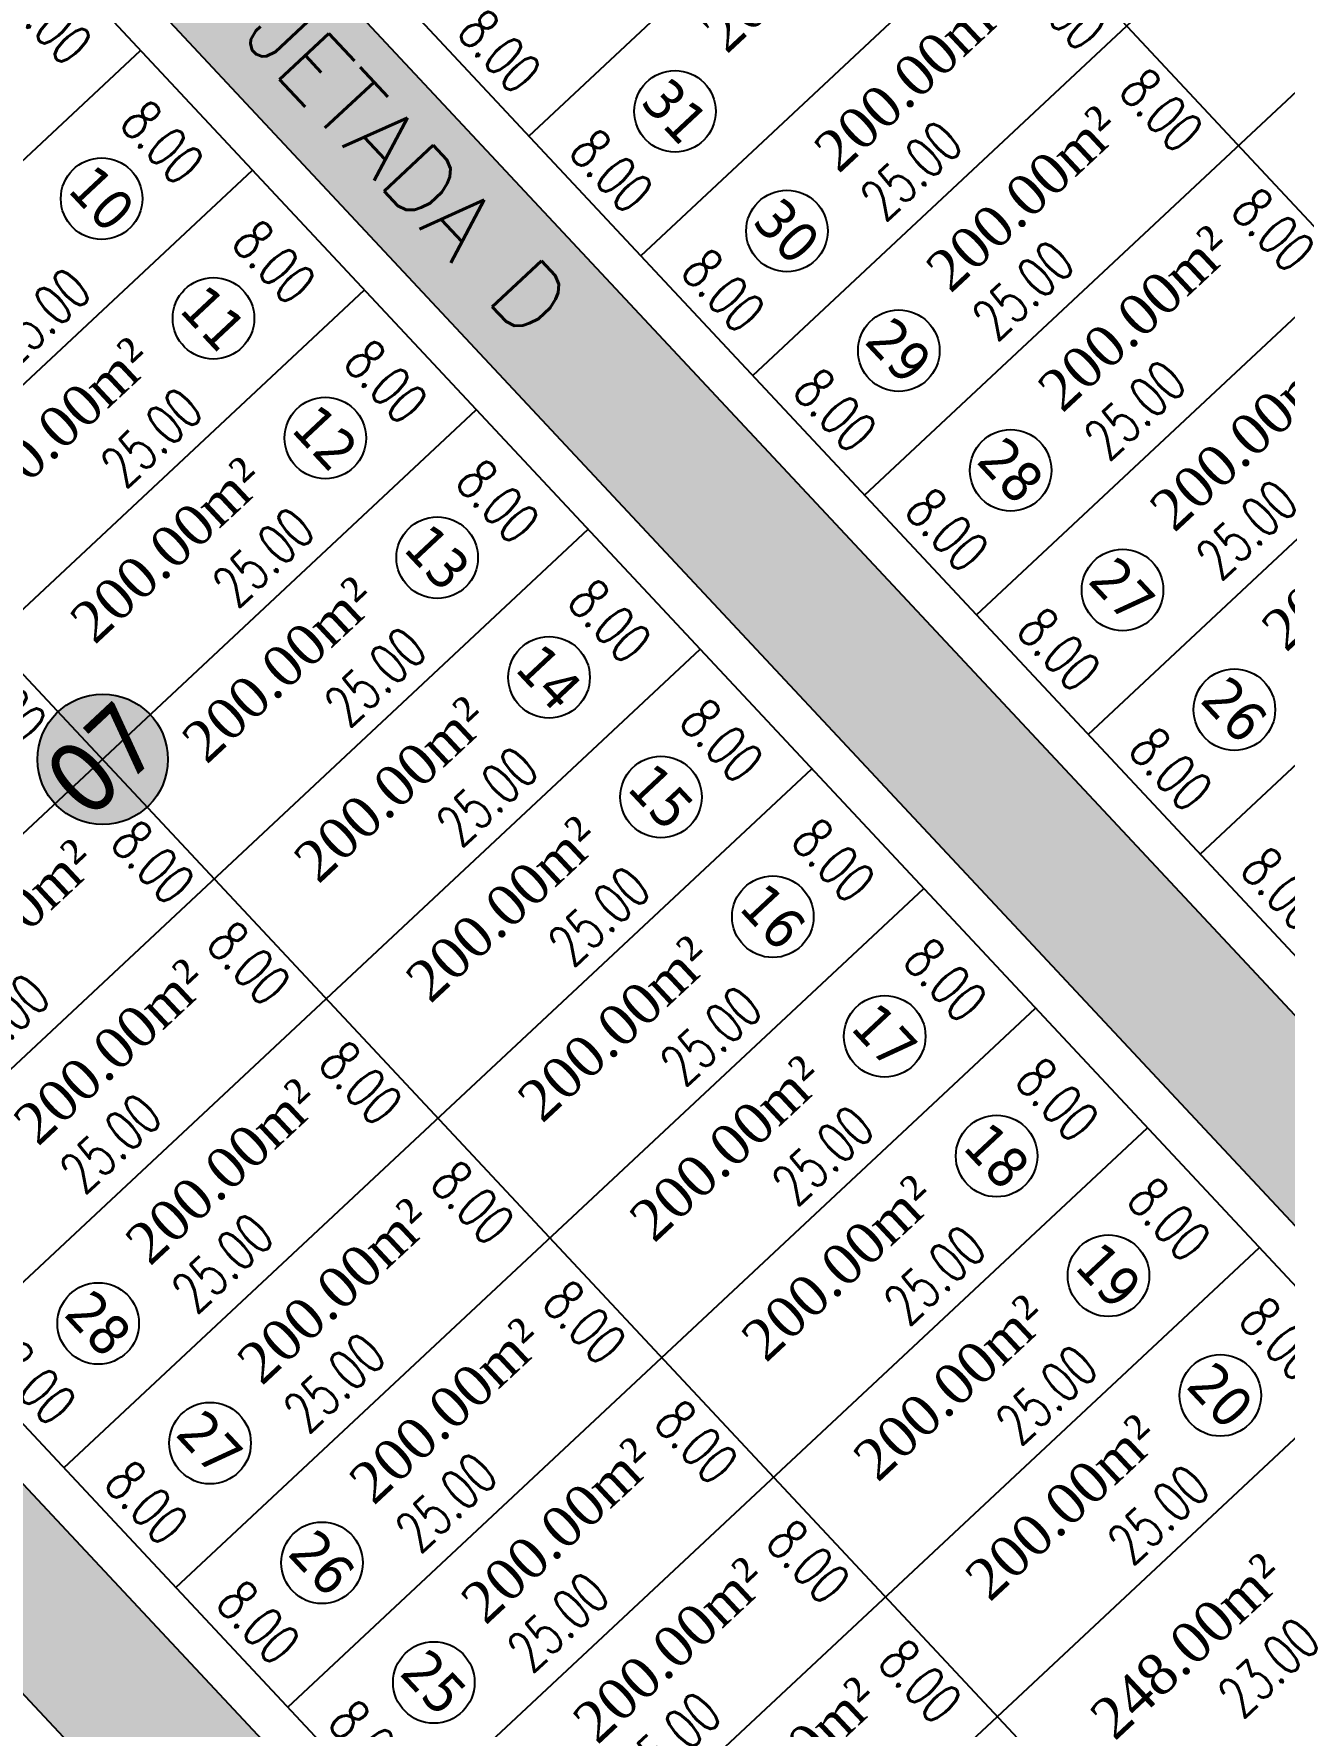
# Model space of a CAD drawing. Header units: metres. Extents: x 437145 to 438174, y 9614495 to 9615043.
# Drawn here: x 437391.9 to 437453, y 9614693.8 to 9614776.4 of the extents above; entities that cross this region are included whole.
import ezdxf

# ---------------------------------------------------------------- set-up
doc = ezdxf.new("R2010")
doc.units = ezdxf.units.M
doc.header["$PDMODE"] = 35
doc.header["$PDSIZE"] = 0.1
for name, color, linetype in [('ADUTORA', 90, 'Continuous'), ('COTAS', 10, 'Continuous'), ('Layer3', 1, 'Continuous'), ('M_FIO', 32, 'Continuous'), ('ÁREA', 7, 'Continuous')]:
    doc.layers.add(name, color=color, linetype=linetype)
doc.styles.add('COTAS', font='romans.shx', dxfattribs={"width": 0.7})
doc.styles.add('symplex', font='simplex.shx', dxfattribs={"bigfont": 'bigfont.shx'})
doc.styles.add('tahoma', font='tahoma.ttf')
doc.styles.add('ÁREA', font='times.ttf', dxfattribs={"height": 2})
doc.dimstyles.new('C-75', dxfattribs={"dimtxt": 2, "dimasz": 0.2, "dimexe": 0, "dimexo": 0, "dimgap": 1, "dimtad": 0, "dimzin": 4, "dimdsep": 46, "dimtxsty": 'COTAS', "dimblk1": 'BOL-COT', "dimblk2": 'BOL-COT', "dimsah": 1, "dimcen": 0.1, "dimse1": 1, "dimse2": 1, "dimsd1": 1, "dimsd2": 1, "dimclrd": 8, "dimclre": 256, "dimaunit": 1, "dimadec": 3, "dimazin": 0, "dimtfac": 0.5, "dimtix": 1, "dimtmove": 0, "dimatfit": 3, "dimldrblk": 'BOL-COT', "dimfxl": 1, "dimtolj": 1, "dimtzin": 0, "dimarcsym": 0})

# ---------------------------------------------------------------- blocks, each defined once
blk = doc.blocks.new('*D394')
at = {"layer": 'Defpoints', "color": 0, "transparency": 16777216}
for p in [(2610.274, 1109.549), (2607.995, 1101.549), (2610.274, 1101.549)]:
    blk.add_point(p, dxfattribs=at)
at = {"layer": 'Layer3', "transparency": 16777216, "insert": (2607.995, 1105.549), "char_height": 2, "attachment_point": 5, "rotation": 270.00204, "style": 'COTAS'}
blk.add_mtext('\\A1;8.00', dxfattribs=at)
blk = doc.blocks.new('BOL-COT')
at = {"layer": 'COTAS'}
for p, q in [((-2, 0), (2, 0)), ((0, -3), (0, 3))]:
    blk.add_line(p, q, dxfattribs=at)
blk.add_circle((0, 0), 0.4, dxfattribs=at)
blk = doc.blocks.new('*D395')
at = {"layer": 'Defpoints', "color": 0, "transparency": 16777216}
for p in [(2585.274, 1103.392), (2585.274, 1101.548), (2610.274, 1101.549)]:
    blk.add_point(p, dxfattribs=at)
at = {"layer": 'Layer3', "transparency": 16777216, "insert": (2597.774, 1103.393), "char_height": 2, "attachment_point": 5, "rotation": 0.00204, "style": 'COTAS'}
blk.add_mtext('\\A1;25.00', dxfattribs=at)
blk = doc.blocks.new('*D399')
at = {"layer": 'Defpoints', "color": 0, "transparency": 16777216}
for p in [(2610.274, 1101.549), (2607.995, 1093.549), (2610.275, 1093.549)]:
    blk.add_point(p, dxfattribs=at)
at = {"layer": 'Layer3', "transparency": 16777216, "insert": (2607.995, 1097.549), "char_height": 2, "attachment_point": 5, "rotation": 270.00204, "style": 'COTAS'}
blk.add_mtext('\\A1;8.00', dxfattribs=at)
blk = doc.blocks.new('*D400')
at = {"layer": 'Defpoints', "color": 0, "transparency": 16777216}
for p in [(2585.275, 1095.392), (2585.275, 1093.548), (2610.275, 1093.549)]:
    blk.add_point(p, dxfattribs=at)
at = {"layer": 'Layer3', "transparency": 16777216, "insert": (2597.775, 1095.393), "char_height": 2, "attachment_point": 5, "rotation": 0.00204, "style": 'COTAS'}
blk.add_mtext('\\A1;25.00', dxfattribs=at)
blk = doc.blocks.new('*D404')
at = {"layer": 'Defpoints', "color": 0, "transparency": 16777216}
for p in [(2610.275, 1093.549), (2607.995, 1085.549), (2610.275, 1085.549)]:
    blk.add_point(p, dxfattribs=at)
at = {"layer": 'Layer3', "transparency": 16777216, "insert": (2607.995, 1089.549), "char_height": 2, "attachment_point": 5, "rotation": 270.00204, "style": 'COTAS'}
blk.add_mtext('\\A1;8.00', dxfattribs=at)
blk = doc.blocks.new('*D405')
at = {"layer": 'Defpoints', "color": 0, "transparency": 16777216}
for p in [(2585.275, 1087.392), (2585.275, 1085.548), (2610.275, 1085.549)]:
    blk.add_point(p, dxfattribs=at)
at = {"layer": 'Layer3', "transparency": 16777216, "insert": (2597.775, 1087.393), "char_height": 2, "attachment_point": 5, "rotation": 0.00204, "style": 'COTAS'}
blk.add_mtext('\\A1;25.00', dxfattribs=at)
blk = doc.blocks.new('*D409')
at = {"layer": 'Defpoints', "color": 0, "transparency": 16777216}
for p in [(2610.275, 1085.549), (2607.996, 1077.549), (2610.275, 1077.549)]:
    blk.add_point(p, dxfattribs=at)
at = {"layer": 'Layer3', "transparency": 16777216, "insert": (2607.995, 1081.549), "char_height": 2, "attachment_point": 5, "rotation": 270.00204, "style": 'COTAS'}
blk.add_mtext('\\A1;8.00', dxfattribs=at)
blk = doc.blocks.new('*D410')
at = {"layer": 'Defpoints', "color": 0, "transparency": 16777216}
for p in [(2585.275, 1079.392), (2585.275, 1077.548), (2610.275, 1077.549)]:
    blk.add_point(p, dxfattribs=at)
at = {"layer": 'Layer3', "transparency": 16777216, "insert": (2597.775, 1079.393), "char_height": 2, "attachment_point": 5, "rotation": 0.00204, "style": 'COTAS'}
blk.add_mtext('\\A1;25.00', dxfattribs=at)
blk = doc.blocks.new('*D411')
at = {"layer": 'Defpoints', "color": 0, "transparency": 16777216}
for p in [(2581.189, 1086.814), (2581.19, 1078.814), (2583.72, 1078.814)]:
    blk.add_point(p, dxfattribs=at)
at = {"layer": 'Layer3', "transparency": 16777216, "insert": (2583.72, 1082.814), "char_height": 2, "attachment_point": 5, "rotation": 270.00204, "style": 'COTAS'}
blk.add_mtext('\\A1;8.00', dxfattribs=at)
blk = doc.blocks.new('*D412')
at = {"layer": 'Defpoints', "color": 0, "transparency": 16777216}
for p in [(2610.275, 1077.549), (2607.996, 1069.549), (2610.276, 1069.549)]:
    blk.add_point(p, dxfattribs=at)
at = {"layer": 'Layer3', "transparency": 16777216, "insert": (2607.996, 1073.549), "char_height": 2, "attachment_point": 5, "rotation": 270.00204, "style": 'COTAS'}
blk.add_mtext('\\A1;8.00', dxfattribs=at)
blk = doc.blocks.new('*D413')
at = {"layer": 'Defpoints', "color": 0, "transparency": 16777216}
for p in [(2585.276, 1071.392), (2585.276, 1069.548), (2610.276, 1069.549)]:
    blk.add_point(p, dxfattribs=at)
at = {"layer": 'Layer3', "transparency": 16777216, "insert": (2597.776, 1071.393), "char_height": 2, "attachment_point": 5, "rotation": 0.00204, "style": 'COTAS'}
blk.add_mtext('\\A1;25.00', dxfattribs=at)
blk = doc.blocks.new('*D415')
at = {"layer": 'Defpoints', "color": 0, "transparency": 16777216}
for p in [(2581.124, 1076.178), (2581.124, 1068.178), (2583.655, 1068.178)]:
    blk.add_point(p, dxfattribs=at)
at = {"layer": 'Layer3', "transparency": 16777216, "insert": (2583.655, 1072.178), "char_height": 2, "attachment_point": 5, "rotation": 270.00204, "style": 'COTAS'}
blk.add_mtext('\\A1;8.00', dxfattribs=at)
blk = doc.blocks.new('*D416')
at = {"layer": 'Defpoints', "color": 0, "transparency": 16777216}
for p in [(2585.275, 1071.584), (2560.276, 1069.539), (2585.276, 1069.548)]:
    blk.add_point(p, dxfattribs=at)
at = {"layer": 'Layer3', "transparency": 16777216, "insert": (2572.775, 1071.579), "char_height": 2, "attachment_point": 5, "rotation": 0.02224, "style": 'COTAS'}
blk.add_mtext('\\A1;25.00', dxfattribs=at)
blk = doc.blocks.new('*D417')
at = {"layer": 'Defpoints', "color": 0, "transparency": 16777216}
for p in [(2610.276, 1069.549), (2607.996, 1061.549), (2610.276, 1061.549)]:
    blk.add_point(p, dxfattribs=at)
at = {"layer": 'Layer3', "transparency": 16777216, "insert": (2607.996, 1065.549), "char_height": 2, "attachment_point": 5, "rotation": 270.00204, "style": 'COTAS'}
blk.add_mtext('\\A1;8.00', dxfattribs=at)
blk = doc.blocks.new('*D418')
at = {"layer": 'Defpoints', "color": 0, "transparency": 16777216}
for p in [(2585.276, 1063.392), (2585.276, 1061.548), (2610.276, 1061.549)]:
    blk.add_point(p, dxfattribs=at)
at = {"layer": 'Layer3', "transparency": 16777216, "insert": (2597.776, 1063.393), "char_height": 2, "attachment_point": 5, "rotation": 0.00204, "style": 'COTAS'}
blk.add_mtext('\\A1;25.00', dxfattribs=at)
blk = doc.blocks.new('*D420')
at = {"layer": 'Defpoints', "color": 0, "transparency": 16777216}
for p in [(2581.179, 1069.37), (2581.179, 1061.37), (2583.71, 1061.37)]:
    blk.add_point(p, dxfattribs=at)
at = {"layer": 'Layer3', "transparency": 16777216, "insert": (2583.71, 1065.37), "char_height": 2, "attachment_point": 5, "rotation": 270.00204, "style": 'COTAS'}
blk.add_mtext('\\A1;8.00', dxfattribs=at)
blk = doc.blocks.new('*D421')
at = {"layer": 'Defpoints', "color": 0, "transparency": 16777216}
for p in [(2585.275, 1063.584), (2560.276, 1061.539), (2585.276, 1061.548)]:
    blk.add_point(p, dxfattribs=at)
at = {"layer": 'Layer3', "transparency": 16777216, "insert": (2572.775, 1063.579), "char_height": 2, "attachment_point": 5, "rotation": 0.02224, "style": 'COTAS'}
blk.add_mtext('\\A1;25.00', dxfattribs=at)
blk = doc.blocks.new('*D422')
at = {"layer": 'Defpoints', "color": 0, "transparency": 16777216}
for p in [(2610.276, 1061.549), (2607.996, 1053.549), (2610.276, 1053.549)]:
    blk.add_point(p, dxfattribs=at)
at = {"layer": 'Layer3', "transparency": 16777216, "insert": (2607.996, 1057.549), "char_height": 2, "attachment_point": 5, "rotation": 270.00204, "style": 'COTAS'}
blk.add_mtext('\\A1;8.00', dxfattribs=at)
blk = doc.blocks.new('*D423')
at = {"layer": 'Defpoints', "color": 0, "transparency": 16777216}
for p in [(2585.276, 1055.392), (2585.276, 1053.548), (2610.276, 1053.549)]:
    blk.add_point(p, dxfattribs=at)
at = {"layer": 'Layer3', "transparency": 16777216, "insert": (2597.776, 1055.393), "char_height": 2, "attachment_point": 5, "rotation": 0.00204, "style": 'COTAS'}
blk.add_mtext('\\A1;25.00', dxfattribs=at)
blk = doc.blocks.new('*D424')
at = {"layer": 'Defpoints', "color": 0, "transparency": 16777216}
for p in [(2560.276, 1061.547), (2560.276, 1053.547), (2562.068, 1053.548)]:
    blk.add_point(p, dxfattribs=at)
at = {"layer": 'Layer3', "transparency": 16777216, "insert": (2562.068, 1057.548), "char_height": 2, "attachment_point": 5, "rotation": 270.00204, "style": 'COTAS'}
blk.add_mtext('\\A1;8.00', dxfattribs=at)
blk = doc.blocks.new('*D425')
at = {"layer": 'Defpoints', "color": 0, "transparency": 16777216}
for p in [(2581.179, 1061.37), (2581.179, 1053.37), (2583.71, 1053.37)]:
    blk.add_point(p, dxfattribs=at)
at = {"layer": 'Layer3', "transparency": 16777216, "insert": (2583.71, 1057.37), "char_height": 2, "attachment_point": 5, "rotation": 270.00204, "style": 'COTAS'}
blk.add_mtext('\\A1;8.00', dxfattribs=at)
blk = doc.blocks.new('*D426')
at = {"layer": 'Defpoints', "color": 0, "transparency": 16777216}
for p in [(2585.275, 1055.584), (2560.276, 1053.539), (2585.276, 1053.548)]:
    blk.add_point(p, dxfattribs=at)
at = {"layer": 'Layer3', "transparency": 16777216, "insert": (2572.775, 1055.579), "char_height": 2, "attachment_point": 5, "rotation": 0.02224, "style": 'COTAS'}
blk.add_mtext('\\A1;25.00', dxfattribs=at)
blk = doc.blocks.new('*D427')
at = {"layer": 'Defpoints', "color": 0, "transparency": 16777216}
for p in [(2610.276, 1053.549), (2607.997, 1045.549), (2610.276, 1045.549)]:
    blk.add_point(p, dxfattribs=at)
at = {"layer": 'Layer3', "transparency": 16777216, "insert": (2607.997, 1049.549), "char_height": 2, "attachment_point": 5, "rotation": 270.00204, "style": 'COTAS'}
blk.add_mtext('\\A1;8.00', dxfattribs=at)
blk = doc.blocks.new('*D428')
at = {"layer": 'Defpoints', "color": 0, "transparency": 16777216}
for p in [(2585.276, 1047.392), (2585.276, 1045.548), (2610.276, 1045.549)]:
    blk.add_point(p, dxfattribs=at)
at = {"layer": 'Layer3', "transparency": 16777216, "insert": (2597.776, 1047.393), "char_height": 2, "attachment_point": 5, "rotation": 0.00204, "style": 'COTAS'}
blk.add_mtext('\\A1;25.00', dxfattribs=at)
blk = doc.blocks.new('*D429')
at = {"layer": 'Defpoints', "color": 0, "transparency": 16777216}
for p in [(2560.276, 1053.547), (2560.276, 1045.547), (2562.069, 1045.548)]:
    blk.add_point(p, dxfattribs=at)
at = {"layer": 'Layer3', "transparency": 16777216, "insert": (2562.068, 1049.548), "char_height": 2, "attachment_point": 5, "rotation": 270.00204, "style": 'COTAS'}
blk.add_mtext('\\A1;8.00', dxfattribs=at)
blk = doc.blocks.new('*D430')
at = {"layer": 'Defpoints', "color": 0, "transparency": 16777216}
for p in [(2581.179, 1053.37), (2581.18, 1045.37), (2583.71, 1045.37)]:
    blk.add_point(p, dxfattribs=at)
at = {"layer": 'Layer3', "transparency": 16777216, "insert": (2583.71, 1049.37), "char_height": 2, "attachment_point": 5, "rotation": 270.00204, "style": 'COTAS'}
blk.add_mtext('\\A1;8.00', dxfattribs=at)
blk = doc.blocks.new('*D431')
at = {"layer": 'Defpoints', "color": 0, "transparency": 16777216}
for p in [(2585.276, 1047.584), (2560.276, 1045.539), (2585.276, 1045.548)]:
    blk.add_point(p, dxfattribs=at)
at = {"layer": 'Layer3', "transparency": 16777216, "insert": (2572.776, 1047.579), "char_height": 2, "attachment_point": 5, "rotation": 0.02224, "style": 'COTAS'}
blk.add_mtext('\\A1;25.00', dxfattribs=at)
blk = doc.blocks.new('*D432')
at = {"layer": 'Defpoints', "color": 0, "transparency": 16777216}
for p in [(2610.276, 1045.549), (2607.997, 1037.549), (2610.277, 1037.549)]:
    blk.add_point(p, dxfattribs=at)
at = {"layer": 'Layer3', "transparency": 16777216, "insert": (2607.997, 1041.549), "char_height": 2, "attachment_point": 5, "rotation": 270.00204, "style": 'COTAS'}
blk.add_mtext('\\A1;8.00', dxfattribs=at)
blk = doc.blocks.new('*D433')
at = {"layer": 'Defpoints', "color": 0, "transparency": 16777216}
for p in [(2585.277, 1039.392), (2585.277, 1037.548), (2610.277, 1037.549)]:
    blk.add_point(p, dxfattribs=at)
at = {"layer": 'Layer3', "transparency": 16777216, "insert": (2597.777, 1039.393), "char_height": 2, "attachment_point": 5, "rotation": 0.00204, "style": 'COTAS'}
blk.add_mtext('\\A1;25.00', dxfattribs=at)
blk = doc.blocks.new('*D434')
at = {"layer": 'Defpoints', "color": 0, "transparency": 16777216}
for p in [(2560.276, 1045.547), (2560.277, 1037.547), (2562.069, 1037.548)]:
    blk.add_point(p, dxfattribs=at)
at = {"layer": 'Layer3', "transparency": 16777216, "insert": (2562.069, 1041.548), "char_height": 2, "attachment_point": 5, "rotation": 270.00204, "style": 'COTAS'}
blk.add_mtext('\\A1;8.00', dxfattribs=at)
blk = doc.blocks.new('*D435')
at = {"layer": 'Defpoints', "color": 0, "transparency": 16777216}
for p in [(2581.18, 1045.37), (2581.18, 1037.37), (2583.711, 1037.37)]:
    blk.add_point(p, dxfattribs=at)
at = {"layer": 'Layer3', "transparency": 16777216, "insert": (2583.71, 1041.37), "char_height": 2, "attachment_point": 5, "rotation": 270.00204, "style": 'COTAS'}
blk.add_mtext('\\A1;8.00', dxfattribs=at)
blk = doc.blocks.new('*D436')
at = {"layer": 'Defpoints', "color": 0, "transparency": 16777216}
for p in [(2585.276, 1039.584), (2560.277, 1037.539), (2585.277, 1037.548)]:
    blk.add_point(p, dxfattribs=at)
at = {"layer": 'Layer3', "transparency": 16777216, "insert": (2572.776, 1039.579), "char_height": 2, "attachment_point": 5, "rotation": 0.02224, "style": 'COTAS'}
blk.add_mtext('\\A1;25.00', dxfattribs=at)
blk = doc.blocks.new('*D437')
at = {"layer": 'Defpoints', "color": 0, "transparency": 16777216}
for p in [(2585.277, 1031.392), (2585.277, 1029.548), (2610.277, 1029.549)]:
    blk.add_point(p, dxfattribs=at)
at = {"layer": 'Layer3', "transparency": 16777216, "insert": (2597.777, 1031.393), "char_height": 2, "attachment_point": 5, "rotation": 0.00204, "style": 'COTAS'}
blk.add_mtext('\\A1;25.00', dxfattribs=at)
blk = doc.blocks.new('*D438')
at = {"layer": 'Defpoints', "color": 0, "transparency": 16777216}
for p in [(2560.277, 1037.547), (2560.277, 1029.547), (2562.069, 1029.548)]:
    blk.add_point(p, dxfattribs=at)
at = {"layer": 'Layer3', "transparency": 16777216, "insert": (2562.069, 1033.548), "char_height": 2, "attachment_point": 5, "rotation": 270.00204, "style": 'COTAS'}
blk.add_mtext('\\A1;8.00', dxfattribs=at)
blk = doc.blocks.new('*D439')
at = {"layer": 'Defpoints', "color": 0, "transparency": 16777216}
for p in [(2581.18, 1037.37), (2581.18, 1029.37), (2583.711, 1029.37)]:
    blk.add_point(p, dxfattribs=at)
at = {"layer": 'Layer3', "transparency": 16777216, "insert": (2583.711, 1033.37), "char_height": 2, "attachment_point": 5, "rotation": 270.00204, "style": 'COTAS'}
blk.add_mtext('\\A1;8.00', dxfattribs=at)
blk = doc.blocks.new('*D440')
at = {"layer": 'Defpoints', "color": 0, "transparency": 16777216}
for p in [(2585.276, 1031.584), (2560.277, 1029.539), (2585.277, 1029.548)]:
    blk.add_point(p, dxfattribs=at)
at = {"layer": 'Layer3', "transparency": 16777216, "insert": (2572.776, 1031.579), "char_height": 2, "attachment_point": 5, "rotation": 0.02224, "style": 'COTAS'}
blk.add_mtext('\\A1;25.00', dxfattribs=at)
blk = doc.blocks.new('*D441')
at = {"layer": 'Defpoints', "color": 0, "transparency": 16777216}
for p in [(2610.277, 1029.549), (2607.998, 1021.549), (2610.277, 1021.549)]:
    blk.add_point(p, dxfattribs=at)
at = {"layer": 'Layer3', "transparency": 16777216, "insert": (2607.997, 1025.549), "char_height": 2, "attachment_point": 5, "rotation": 270.00204, "style": 'COTAS'}
blk.add_mtext('\\A1;8.00', dxfattribs=at)
blk = doc.blocks.new('*D442')
at = {"layer": 'Defpoints', "color": 0, "transparency": 16777216}
for p in [(2585.277, 1023.392), (2585.277, 1021.548), (2610.277, 1021.549)]:
    blk.add_point(p, dxfattribs=at)
at = {"layer": 'Layer3', "transparency": 16777216, "insert": (2597.777, 1023.393), "char_height": 2, "attachment_point": 5, "rotation": 0.00204, "style": 'COTAS'}
blk.add_mtext('\\A1;25.00', dxfattribs=at)
blk = doc.blocks.new('*D444')
at = {"layer": 'Defpoints', "color": 0, "transparency": 16777216}
for p in [(2581.18, 1029.37), (2581.18, 1021.37), (2583.711, 1021.37)]:
    blk.add_point(p, dxfattribs=at)
at = {"layer": 'Layer3', "transparency": 16777216, "insert": (2583.711, 1025.37), "char_height": 2, "attachment_point": 5, "rotation": 270.00204, "style": 'COTAS'}
blk.add_mtext('\\A1;8.00', dxfattribs=at)
blk = doc.blocks.new('*D445')
at = {"layer": 'Defpoints', "color": 0, "transparency": 16777216}
for p in [(2585.276, 1023.584), (2560.277, 1021.539), (2585.277, 1021.548)]:
    blk.add_point(p, dxfattribs=at)
at = {"layer": 'Layer3', "transparency": 16777216, "insert": (2572.776, 1023.579), "char_height": 2, "attachment_point": 5, "rotation": 0.02224, "style": 'COTAS'}
blk.add_mtext('\\A1;25.00', dxfattribs=at)
blk = doc.blocks.new('*D446')
at = {"layer": 'Defpoints', "color": 0, "transparency": 16777216}
for p in [(2610.277, 1021.549), (2607.998, 1013.549), (2610.278, 1013.549)]:
    blk.add_point(p, dxfattribs=at)
at = {"layer": 'Layer3', "transparency": 16777216, "insert": (2607.998, 1017.549), "char_height": 2, "attachment_point": 5, "rotation": 270.00204, "style": 'COTAS'}
blk.add_mtext('\\A1;8.00', dxfattribs=at)
blk = doc.blocks.new('*D447')
at = {"layer": 'Defpoints', "color": 0, "transparency": 16777216}
for p in [(2585.277, 1015.392), (2585.278, 1013.548), (2610.278, 1013.549)]:
    blk.add_point(p, dxfattribs=at)
at = {"layer": 'Layer3', "transparency": 16777216, "insert": (2597.777, 1015.393), "char_height": 2, "attachment_point": 5, "rotation": 0.00204, "style": 'COTAS'}
blk.add_mtext('\\A1;25.00', dxfattribs=at)
blk = doc.blocks.new('*D449')
at = {"layer": 'Defpoints', "color": 0, "transparency": 16777216}
for p in [(2581.18, 1021.37), (2581.181, 1013.37), (2583.711, 1013.37)]:
    blk.add_point(p, dxfattribs=at)
at = {"layer": 'Layer3', "transparency": 16777216, "insert": (2583.711, 1017.37), "char_height": 2, "attachment_point": 5, "rotation": 270.00204, "style": 'COTAS'}
blk.add_mtext('\\A1;8.00', dxfattribs=at)
blk = doc.blocks.new('*D450')
at = {"layer": 'Defpoints', "color": 0, "transparency": 16777216}
for p in [(2585.277, 1015.584), (2560.278, 1013.539), (2585.278, 1013.548)]:
    blk.add_point(p, dxfattribs=at)
at = {"layer": 'Layer3', "transparency": 16777216, "insert": (2572.777, 1015.579), "char_height": 2, "attachment_point": 5, "rotation": 0.02224, "style": 'COTAS'}
blk.add_mtext('\\A1;25.00', dxfattribs=at)
blk = doc.blocks.new('*D452')
at = {"layer": 'Defpoints', "color": 0, "transparency": 16777216}
for p in [(2585.106, 1006.255), (2585.106, 1002.425), (2608.106, 1002.426)]:
    blk.add_point(p, dxfattribs=at)
at = {"layer": 'Layer3', "transparency": 16777216, "insert": (2596.606, 1006.256), "char_height": 2, "attachment_point": 5, "rotation": 0.00204, "style": 'COTAS'}
blk.add_mtext('\\A1;23.00', dxfattribs=at)
blk = doc.blocks.new('*D455')
at = {"layer": 'Defpoints', "color": 0, "transparency": 16777216}
for p in [(2585.278, 1013.548), (2583.714, 1003.548), (2585.278, 1003.548)]:
    blk.add_point(p, dxfattribs=at)
at = {"layer": 'Layer3', "transparency": 16777216, "insert": (2583.714, 1008.548), "char_height": 2, "attachment_point": 5, "rotation": 270.00204, "style": 'COTAS'}
blk.add_mtext('\\A1;10.00', dxfattribs=at)
blk = doc.blocks.new('*D497')
at = {"layer": 'Defpoints', "color": 0, "transparency": 16777216}
for p in [(2621.275, 1093.55), (2621.275, 1085.55), (2623.067, 1085.55)]:
    blk.add_point(p, dxfattribs=at)
at = {"layer": 'Layer3', "transparency": 16777216, "insert": (2623.067, 1089.55), "char_height": 2, "attachment_point": 5, "rotation": 270.00204, "style": 'COTAS'}
blk.add_mtext('\\A1;8.00', dxfattribs=at)
blk = doc.blocks.new('*D499')
at = {"layer": 'Defpoints', "color": 0, "transparency": 16777216}
for p in [(2646.274, 1087.586), (2621.275, 1085.541), (2646.275, 1085.551)]:
    blk.add_point(p, dxfattribs=at)
at = {"layer": 'Layer3', "transparency": 16777216, "insert": (2633.774, 1087.581), "char_height": 2, "attachment_point": 5, "rotation": 0.02224, "style": 'COTAS'}
blk.add_mtext('\\A1;25.00', dxfattribs=at)
blk = doc.blocks.new('*D505')
at = {"layer": 'Defpoints', "color": 0, "transparency": 16777216}
for p in [(2621.275, 1077.55), (2621.276, 1069.55), (2623.068, 1069.55)]:
    blk.add_point(p, dxfattribs=at)
at = {"layer": 'Layer3', "transparency": 16777216, "insert": (2623.068, 1073.55), "char_height": 2, "attachment_point": 5, "rotation": 270.00204, "style": 'COTAS'}
blk.add_mtext('\\A1;8.00', dxfattribs=at)
blk = doc.blocks.new('*D506')
at = {"layer": 'Defpoints', "color": 0, "transparency": 16777216}
for p in [(2642.109, 1076.243), (2642.109, 1068.243), (2644.64, 1068.243)]:
    blk.add_point(p, dxfattribs=at)
at = {"layer": 'Layer3', "transparency": 16777216, "insert": (2644.64, 1072.243), "char_height": 2, "attachment_point": 5, "rotation": 270.00204, "style": 'COTAS'}
blk.add_mtext('\\A1;8.00', dxfattribs=at)
blk = doc.blocks.new('*D507')
at = {"layer": 'Defpoints', "color": 0, "transparency": 16777216}
for p in [(2646.275, 1071.586), (2621.276, 1069.541), (2646.276, 1069.551)]:
    blk.add_point(p, dxfattribs=at)
at = {"layer": 'Layer3', "transparency": 16777216, "insert": (2633.775, 1071.581), "char_height": 2, "attachment_point": 5, "rotation": 0.02224, "style": 'COTAS'}
blk.add_mtext('\\A1;25.00', dxfattribs=at)
blk = doc.blocks.new('*D509')
at = {"layer": 'Defpoints', "color": 0, "transparency": 16777216}
for p in [(2646.276, 1063.394), (2646.276, 1061.551), (2671.276, 1061.551)]:
    blk.add_point(p, dxfattribs=at)
at = {"layer": 'Layer3', "transparency": 16777216, "insert": (2658.776, 1063.395), "char_height": 2, "attachment_point": 5, "rotation": 0.00204, "style": 'COTAS'}
blk.add_mtext('\\A1;25.00', dxfattribs=at)
blk = doc.blocks.new('*D510')
at = {"layer": 'Defpoints', "color": 0, "transparency": 16777216}
for p in [(2621.276, 1069.55), (2621.276, 1061.55), (2623.068, 1061.55)]:
    blk.add_point(p, dxfattribs=at)
at = {"layer": 'Layer3', "transparency": 16777216, "insert": (2623.068, 1065.55), "char_height": 2, "attachment_point": 5, "rotation": 270.00204, "style": 'COTAS'}
blk.add_mtext('\\A1;8.00', dxfattribs=at)
blk = doc.blocks.new('*D511')
at = {"layer": 'Defpoints', "color": 0, "transparency": 16777216}
for p in [(2642.179, 1069.373), (2642.179, 1061.373), (2644.71, 1061.373)]:
    blk.add_point(p, dxfattribs=at)
at = {"layer": 'Layer3', "transparency": 16777216, "insert": (2644.71, 1065.373), "char_height": 2, "attachment_point": 5, "rotation": 270.00204, "style": 'COTAS'}
blk.add_mtext('\\A1;8.00', dxfattribs=at)
blk = doc.blocks.new('*D512')
at = {"layer": 'Defpoints', "color": 0, "transparency": 16777216}
for p in [(2646.275, 1063.586), (2621.276, 1061.541), (2646.276, 1061.551)]:
    blk.add_point(p, dxfattribs=at)
at = {"layer": 'Layer3', "transparency": 16777216, "insert": (2633.775, 1063.581), "char_height": 2, "attachment_point": 5, "rotation": 0.02224, "style": 'COTAS'}
blk.add_mtext('\\A1;25.00', dxfattribs=at)
blk = doc.blocks.new('*D515')
at = {"layer": 'Defpoints', "color": 0, "transparency": 16777216}
for p in [(2621.276, 1061.55), (2621.276, 1053.55), (2623.068, 1053.55)]:
    blk.add_point(p, dxfattribs=at)
at = {"layer": 'Layer3', "transparency": 16777216, "insert": (2623.068, 1057.55), "char_height": 2, "attachment_point": 5, "rotation": 270.00204, "style": 'COTAS'}
blk.add_mtext('\\A1;8.00', dxfattribs=at)
blk = doc.blocks.new('*D516')
at = {"layer": 'Defpoints', "color": 0, "transparency": 16777216}
for p in [(2642.179, 1061.373), (2642.179, 1053.373), (2644.71, 1053.373)]:
    blk.add_point(p, dxfattribs=at)
at = {"layer": 'Layer3', "transparency": 16777216, "insert": (2644.71, 1057.373), "char_height": 2, "attachment_point": 5, "rotation": 270.00204, "style": 'COTAS'}
blk.add_mtext('\\A1;8.00', dxfattribs=at)
blk = doc.blocks.new('*D517')
at = {"layer": 'Defpoints', "color": 0, "transparency": 16777216}
for p in [(2646.275, 1055.586), (2621.276, 1053.541), (2646.276, 1053.551)]:
    blk.add_point(p, dxfattribs=at)
at = {"layer": 'Layer3', "transparency": 16777216, "insert": (2633.775, 1055.581), "char_height": 2, "attachment_point": 5, "rotation": 0.02224, "style": 'COTAS'}
blk.add_mtext('\\A1;25.00', dxfattribs=at)
blk = doc.blocks.new('*D520')
at = {"layer": 'Defpoints', "color": 0, "transparency": 16777216}
for p in [(2621.276, 1053.55), (2621.276, 1045.55), (2623.069, 1045.55)]:
    blk.add_point(p, dxfattribs=at)
at = {"layer": 'Layer3', "transparency": 16777216, "insert": (2623.068, 1049.55), "char_height": 2, "attachment_point": 5, "rotation": 270.00204, "style": 'COTAS'}
blk.add_mtext('\\A1;8.00', dxfattribs=at)
blk = doc.blocks.new('*D522')
at = {"layer": 'Defpoints', "color": 0, "transparency": 16777216}
for p in [(2646.276, 1047.586), (2621.276, 1045.541), (2646.276, 1045.551)]:
    blk.add_point(p, dxfattribs=at)
at = {"layer": 'Layer3', "transparency": 16777216, "insert": (2633.776, 1047.581), "char_height": 2, "attachment_point": 5, "rotation": 0.02224, "style": 'COTAS'}
blk.add_mtext('\\A1;25.00', dxfattribs=at)
blk = doc.blocks.new('*D525')
at = {"layer": 'Defpoints', "color": 0, "transparency": 16777216}
for p in [(2621.276, 1045.55), (2621.277, 1037.55), (2623.069, 1037.55)]:
    blk.add_point(p, dxfattribs=at)
at = {"layer": 'Layer3', "transparency": 16777216, "insert": (2623.069, 1041.55), "char_height": 2, "attachment_point": 5, "rotation": 270.00204, "style": 'COTAS'}
blk.add_mtext('\\A1;8.00', dxfattribs=at)
blk = doc.blocks.new('*D527')
at = {"layer": 'Defpoints', "color": 0, "transparency": 16777216}
for p in [(2646.276, 1039.586), (2621.277, 1037.541), (2646.277, 1037.551)]:
    blk.add_point(p, dxfattribs=at)
at = {"layer": 'Layer3', "transparency": 16777216, "insert": (2633.776, 1039.581), "char_height": 2, "attachment_point": 5, "rotation": 0.02224, "style": 'COTAS'}
blk.add_mtext('\\A1;25.00', dxfattribs=at)
blk = doc.blocks.new('*D529')
at = {"layer": 'Defpoints', "color": 0, "transparency": 16777216}
for p in [(2621.277, 1037.55), (2621.277, 1029.55), (2623.069, 1029.55)]:
    blk.add_point(p, dxfattribs=at)
at = {"layer": 'Layer3', "transparency": 16777216, "insert": (2623.069, 1033.55), "char_height": 2, "attachment_point": 5, "rotation": 270.00204, "style": 'COTAS'}
blk.add_mtext('\\A1;8.00', dxfattribs=at)
blk = doc.blocks.new('*D531')
at = {"layer": 'Defpoints', "color": 0, "transparency": 16777216}
for p in [(2646.276, 1031.586), (2621.277, 1029.541), (2646.277, 1029.551)]:
    blk.add_point(p, dxfattribs=at)
at = {"layer": 'Layer3', "transparency": 16777216, "insert": (2633.776, 1031.581), "char_height": 2, "attachment_point": 5, "rotation": 0.02224, "style": 'COTAS'}
blk.add_mtext('\\A1;25.00', dxfattribs=at)
blk = doc.blocks.new('*D822')
at = {"layer": 'Defpoints', "color": 0, "transparency": 16777216}
for p in [(2621.275, 1085.55), (2621.275, 1077.55), (2623.067, 1077.55)]:
    blk.add_point(p, dxfattribs=at)
at = {"layer": 'Layer3', "transparency": 16777216, "insert": (2623.067, 1081.55), "char_height": 2, "attachment_point": 5, "rotation": 270.00204, "style": 'COTAS'}
blk.add_mtext('\\A1;8.00', dxfattribs=at)
blk = doc.blocks.new('*D827')
at = {"layer": 'Defpoints', "color": 0, "transparency": 16777216}
for p in [(2610.277, 1037.549), (2607.997, 1029.549), (2610.277, 1029.549)]:
    blk.add_point(p, dxfattribs=at)
at = {"layer": 'Layer3', "transparency": 16777216, "insert": (2607.997, 1033.549), "char_height": 2, "attachment_point": 5, "rotation": 270.00204, "style": 'COTAS'}
blk.add_mtext('\\A1;8.00', dxfattribs=at)
blk = doc.blocks.new('atutu')
h = blk.add_hatch(color=252)
h.dxf.hatch_style = 1
h.paths.add_polyline_path([(2863.271, 1159.558), (2832.441, 1159.557), (2829.27, 1162.729), (2829.271, 1186.557), (2822.271, 1186.557), (2822.27, 1162.728), (2819.098, 1159.557), (2712.444, 1159.553), (2709.272, 1162.724), (2709.271, 1186.548), (2702.271, 1186.553), (2702.272, 1162.724), (2699.101, 1159.552), (2531.944, 1159.546), (2528.772, 1162.718), (2528.771, 1186.546), (2521.771, 1186.546), (2521.772, 1162.718), (2518.601, 1159.546), (2436.444, 1159.543), (2433.273, 1162.713), (2433.273, 1186.282), (2426.273, 1186.282), (2426.282, 928.758), (2433.282, 928.743), (2433.28, 991.384), (2436.439, 994.543), (2521.437, 994.546), (2521.437, 994.546), (2524.218, 994.546), (2531.218, 994.546), (2534.78, 994.547), (2534.769, 994.547), (2792.107, 994.556), (2795.278, 991.384), (2795.281, 928.756), (2802.281, 928.756), (2802.278, 991.395), (2805.439, 994.556), (2853.118, 994.558), (2856.278, 991.397), (2856.281, 928.758), (2863.271, 928.758)])
h.paths.add_polyline_path([(2612.273, 1149.378), (2612.278, 1004.721), (2609.106, 1001.549), (2561.45, 1001.548), (2558.278, 1004.719), (2558.273, 1149.376), (2561.444, 1152.548), (2609.101, 1152.549)], flags=16)
h.paths.add_polyline_path([(2619.273, 1149.378), (2622.444, 1152.55), (2670.101, 1152.551), (2673.273, 1149.38), (2673.278, 1004.723), (2670.106, 1001.551), (2622.45, 1001.55), (2619.278, 1004.721)], flags=16)
h.paths.add_polyline_path([(2551.273, 1149.376), (2551.278, 1004.719), (2548.106, 1001.547), (2500.45, 1001.545), (2497.278, 1004.717), (2497.273, 1149.374), (2500.444, 1152.545), (2548.101, 1152.547)], flags=16)
h.paths.add_polyline_path([(2680.273, 1149.38), (2683.444, 1152.552), (2731.101, 1152.554), (2734.273, 1149.382), (2734.278, 1004.725), (2731.106, 1001.554), (2683.45, 1001.552), (2680.278, 1004.723)], flags=16)
h.paths.add_polyline_path([(2490.273, 1149.373), (2490.278, 1004.717), (2487.106, 1001.545), (2436.452, 1001.543), (2433.279, 1004.716), (2433.274, 1149.373), (2436.444, 1152.543), (2487.101, 1152.545)], flags=16)
h.paths.add_polyline_path([(2741.273, 1149.382), (2744.444, 1152.554), (2792.101, 1152.556), (2795.273, 1149.384), (2795.278, 1004.727), (2792.106, 1001.556), (2744.45, 1001.554), (2741.278, 1004.725)], flags=16)
h.paths.add_polyline_path([(2802.273, 1149.384), (2805.444, 1152.556), (2853.101, 1152.558), (2856.273, 1149.386), (2856.278, 1004.73), (2853.106, 1001.558), (2805.45, 1001.556), (2802.278, 1004.728)], flags=16)
at = {"layer": 'Layer3'}
h = blk.add_hatch(color=101, dxfattribs=at)
h.dxf.hatch_style = 1
h.set_gradient(color1=(131, 236, 156), color2=(83, 228, 117), one_color=1, tint=0.61)
h.paths.add_polyline_path([(2587.602, 1075.348, 1), (2582.973, 1079.718, 1)])
h = blk.add_hatch(dxfattribs=at)
h.set_pattern_fill('AR-SAND', color=85)
h.set_pattern_definition([(37.5, (-475198.4406, -9591283.7162), (-0.0629933581, 1.92682376901), [0, -1.52, 0, -1.7, 0, -1.625]), (7.5, (-475198.4406, -9591283.7162), (1.7697767053, 2.8221460652), [0, -0.82, 0, -1.37, 0, -0.525]), (327.5, (-475199.6706, -9591283.7162), (3.11414186175, 0.00565905354), [0, -0.5, 0, -1.8, 0, -2.35]), (317.5, (-475199.6706, -9591283.7162), (3.0061266046, 0.8776755649), [0, -0.25, 0, -1.18, 0, -1.35])])
h.paths.add_polyline_path([(2436.127, 992.384), (2434.127, 990.384), (2434.129, 928.596), (2693.799, 928.596), (2693.797, 990.394), (2691.797, 992.394)])
h.paths.add_polyline_path([(2562.125, 959.38, -1), (2555.759, 959.38, -1)], flags=0)
h.paths.add_polyline_path([(2559.99, 986.99), (2567.923, 986.991), (2567.923, 989.991), (2559.99, 989.99)], flags=24)
h.paths.add_polyline_path([(2688.788, 962.76), (2688.788, 956.227), (2691.788, 956.227), (2691.788, 962.76)], flags=24)
h.paths.add_polyline_path([(2435.672, 962.751), (2435.672, 956.218), (2438.672, 956.218), (2438.672, 962.751)], flags=24)
h.paths.add_polyline_path([(2555.31, 955.797), (2562.316, 955.797), (2562.315, 963.357), (2555.309, 963.357)], flags=24)
h.paths.add_polyline_path([(2559.997, 931.098), (2567.931, 931.098), (2567.931, 934.098), (2559.997, 934.098)], flags=24)
h.paths.add_polyline_path([(2535.918, 962.316), (2582.059, 962.281), (2582.063, 968.373), (2535.923, 968.409)], flags=24)
at = {"layer": 'Layer3', "color": 0}
for points in [[(2585.273, 1150.548), (2585.278, 1003.548)], [(2646.273, 1150.551), (2646.278, 1003.551)], [(2560.278, 1005.547), (2560.273, 1148.547)], [(2610.278, 1005.549), (2610.273, 1148.549)], [(2621.278, 1005.55), (2621.273, 1148.55)], [(2560.274, 1101.547), (2610.274, 1101.549)], [(2560.275, 1093.547), (2610.275, 1093.549)], [(2560.275, 1085.547), (2610.275, 1085.549)], [(2621.275, 1085.55), (2671.275, 1085.551)], [(2560.275, 1077.547), (2610.275, 1077.549)], [(2621.275, 1077.55), (2671.275, 1077.551)], [(2560.276, 1069.547), (2610.276, 1069.549)], [(2621.276, 1069.55), (2671.276, 1069.551)], [(2560.276, 1061.547), (2610.276, 1061.549)], [(2621.276, 1061.55), (2671.276, 1061.551)], [(2560.276, 1053.547), (2610.276, 1053.549)], [(2621.276, 1053.55), (2671.276, 1053.551)], [(2560.276, 1045.547), (2610.276, 1045.549)], [(2621.276, 1045.55), (2671.276, 1045.551)], [(2560.277, 1037.547), (2610.277, 1037.549)], [(2621.277, 1037.55), (2671.277, 1037.551)], [(2560.277, 1029.547), (2610.277, 1029.549)], [(2560.277, 1021.547), (2610.277, 1021.549)], [(2560.278, 1013.547), (2610.278, 1013.549)]]:
    blk.add_lwpolyline(points, dxfattribs=at)
for centre, radius in [((2603.945, 1097.57), 1.991), ((2603.945, 1089.57), 1.991), ((2603.945, 1081.57), 1.991), ((2627.314, 1081.562), 1.991), ((2585.288, 1077.533), 3.183), ((2603.945, 1073.57), 1.991), ((2627.315, 1073.562), 1.991), ((2603.946, 1065.57), 1.991), ((2627.315, 1065.562), 1.991), ((2566.315, 1057.559), 1.991), ((2603.946, 1057.57), 1.991), ((2627.315, 1057.562), 1.991), ((2566.316, 1049.559), 1.991), ((2603.946, 1049.57), 1.991), ((2627.316, 1049.562), 1.991), ((2566.316, 1041.559), 1.991), ((2603.947, 1041.57), 1.991), ((2627.316, 1041.562), 1.991), ((2566.316, 1033.559), 1.991), ((2603.947, 1033.57), 1.991), ((2603.947, 1025.57), 1.991), ((2603.947, 1017.57), 1.991)]:
    blk.add_circle(centre, radius, dxfattribs=at)
at = {"layer": 'M_FIO'}
for points in [[(2551.278, 1004.719), (2551.273, 1149.376)], [(2551.278, 1004.719), (2551.273, 1149.376)], [(2558.278, 1004.719), (2558.273, 1149.376)], [(2558.278, 1004.719), (2558.273, 1149.376)], [(2612.278, 1004.721), (2612.273, 1149.378)], [(2612.278, 1004.721), (2612.273, 1149.378)], [(2619.278, 1004.721), (2619.273, 1149.378)], [(2619.278, 1004.721), (2619.273, 1149.378)]]:
    blk.add_lwpolyline(points, dxfattribs=at)
at = {"layer": 'ADUTORA', "color": 7, "style": 'symplex'}
for s, rotation, p in [('RUA PROJETADA D', 270.02567, (2614.259, 1118.543)), ('RUA PROJETADA H', 0.02567, (2587.583, 995.875))]:
    blk.add_text(s, height=3.2843, rotation=rotation, dxfattribs=at).set_placement(p)
at = {"layer": 'Layer3', "color": 5, "char_height": 2, "attachment_point": 5, "rotation": 270.04973, "style": 'tahoma'}
for s, insert in [('\\A1;10', (2603.945, 1097.57)), ('\\A1;11', (2603.945, 1089.57)), ('\\A1;12', (2603.945, 1081.57)), ('\\A1;31', (2627.314, 1081.562)), ('\\A1;13', (2603.945, 1073.57)), ('\\A1;30', (2627.315, 1073.562)), ('\\A1;29', (2627.315, 1065.562)), ('\\A1;14', (2603.946, 1065.57)), ('\\A1;28', (2566.315, 1057.559)), ('\\A1;15', (2603.946, 1057.57)), ('\\A1;28', (2627.315, 1057.562)), ('\\A1;27', (2566.316, 1049.559)), ('\\A1;16', (2603.946, 1049.57)), ('\\A1;27', (2627.316, 1049.562)), ('\\A1;26', (2566.316, 1041.559)), ('\\A1;17', (2603.947, 1041.57)), ('\\A1;26', (2627.316, 1041.562)), ('\\A1;25', (2566.316, 1033.559)), ('\\A1;18', (2603.947, 1033.57)), ('\\A1;19', (2603.947, 1025.57)), ('\\A1;20', (2603.947, 1017.57))]:
    blk.add_mtext(s, dxfattribs=dict(at, insert=insert))
at = {"layer": 'Layer3', "color": 1, "insert": (2585.288, 1077.533), "char_height": 3.5, "attachment_point": 5, "rotation": 0.00204, "style": 'tahoma'}
blk.add_mtext('\\A1;07', dxfattribs=at)
at = {"layer": 'ÁREA', "linetype": 'Continuous', "lineweight": -2, "extrusion": (0.026231, -0.000470843, 0.999656), "style": 'ÁREA'}
for s, p in [('200.00m²', (1136.146, -2568.058, 62.843)), ('200.00m²', (1128.147, -2568.201, 62.847)), ('200.00m²', (1128.898, -2610.427, 63.955)), ('200.00m²', (1119.803, -2549.602, 62.359)), ('200.00m²', (1120.149, -2568.345, 62.851)), ('200.00m²', (1120.9, -2610.571, 63.959)), ('200.00m²', (1111.804, -2549.746, 62.363)), ('200.00m²', (1112.15, -2568.489, 62.854)), ('200.00m²', (1112.901, -2610.715, 63.963)), ('200.00m²', (1103.805, -2549.89, 62.366)), ('200.00m²', (1104.151, -2568.633, 62.858)), ('200.00m²', (1104.902, -2610.859, 63.966)), ('200.00m²', (1095.807, -2550.033, 62.37)), ('200.00m²', (1096.153, -2568.777, 62.862)), ('200.00m²', (1096.903, -2611.003, 63.97)), ('200.00m²', (1087.808, -2550.177, 62.374)), ('200.00m²', (1088.154, -2568.92, 62.866)), ('200.00m²', (1088.905, -2611.146, 63.974)), ('200.00m²', (1079.809, -2550.321, 62.378)), ('200.00m²', (1080.155, -2569.064, 62.87)), ('200.00m²', (1071.81, -2550.465, 62.381)), ('200.00m²', (1072.156, -2569.208, 62.873)), ('200.00m²', (1063.812, -2550.609, 62.385)), ('200.00m²', (1064.158, -2569.352, 62.877)), ('248.00m²', (1055.033, -2569.344, 62.877))]:
    blk.add_text(s, height=2, rotation=271, dxfattribs=at).set_placement(p)
at = {"layer": 'Layer3', "color": 0}
for p1, p2, distance, picture, middle in [((2610.274, 1109.549), (2610.274, 1101.549), -2.28, '*D394', (2607.995, 1105.549)), ((2610.274, 1101.549), (2585.274, 1101.548), -1.844, '*D395', (2597.774, 1103.393)), ((2610.274, 1101.549), (2610.275, 1093.549), -2.28, '*D399', (2607.995, 1097.549)), ((2610.275, 1093.549), (2585.275, 1093.548), -1.844, '*D400', (2597.775, 1095.393)), ((2610.275, 1093.549), (2610.275, 1085.549), -2.28, '*D404', (2607.995, 1089.549)), ((2621.275, 1093.55), (2621.275, 1085.55), 1.792, '*D497', (2623.067, 1089.55)), ((2610.275, 1085.549), (2585.275, 1085.548), -1.844, '*D405', (2597.775, 1087.393)), ((2621.275, 1085.541), (2646.275, 1085.551), 2.035, '*D499', (2633.774, 1087.581)), ((2610.275, 1085.549), (2610.275, 1077.549), -2.28, '*D409', (2607.995, 1081.549)), ((2621.275, 1085.55), (2621.275, 1077.55), 1.792, '*D822', (2623.067, 1081.55)), ((2610.275, 1077.549), (2585.275, 1077.548), -1.844, '*D410', (2597.775, 1079.393)), ((2610.275, 1077.549), (2610.276, 1069.549), -2.28, '*D412', (2607.996, 1073.549)), ((2621.275, 1077.55), (2621.276, 1069.55), 1.792, '*D505', (2623.068, 1073.55)), ((2560.276, 1069.539), (2585.276, 1069.548), 2.035, '*D416', (2572.775, 1071.579)), ((2610.276, 1069.549), (2585.276, 1069.548), -1.844, '*D413', (2597.776, 1071.393)), ((2621.276, 1069.541), (2646.276, 1069.551), 2.035, '*D507', (2633.775, 1071.581)), ((2610.276, 1069.549), (2610.276, 1061.549), -2.28, '*D417', (2607.996, 1065.549)), ((2621.276, 1069.55), (2621.276, 1061.55), 1.792, '*D510', (2623.068, 1065.55)), ((2560.276, 1061.539), (2585.276, 1061.548), 2.035, '*D421', (2572.775, 1063.579)), ((2610.276, 1061.549), (2585.276, 1061.548), -1.844, '*D418', (2597.776, 1063.393)), ((2621.276, 1061.541), (2646.276, 1061.551), 2.035, '*D512', (2633.775, 1063.581)), ((2671.276, 1061.551), (2646.276, 1061.551), -1.844, '*D509', (2658.776, 1063.395)), ((2560.276, 1061.547), (2560.276, 1053.547), 1.792, '*D424', (2562.068, 1057.548)), ((2610.276, 1061.549), (2610.276, 1053.549), -2.28, '*D422', (2607.996, 1057.549)), ((2621.276, 1061.55), (2621.276, 1053.55), 1.792, '*D515', (2623.068, 1057.55)), ((2560.276, 1053.539), (2585.276, 1053.548), 2.035, '*D426', (2572.775, 1055.579)), ((2610.276, 1053.549), (2585.276, 1053.548), -1.844, '*D423', (2597.776, 1055.393)), ((2621.276, 1053.541), (2646.276, 1053.551), 2.035, '*D517', (2633.775, 1055.581)), ((2560.276, 1053.547), (2560.276, 1045.547), 1.792, '*D429', (2562.068, 1049.548)), ((2610.276, 1053.549), (2610.276, 1045.549), -2.28, '*D427', (2607.997, 1049.549)), ((2621.276, 1053.55), (2621.276, 1045.55), 1.792, '*D520', (2623.068, 1049.55)), ((2560.276, 1045.539), (2585.276, 1045.548), 2.035, '*D431', (2572.776, 1047.579)), ((2610.276, 1045.549), (2585.276, 1045.548), -1.844, '*D428', (2597.776, 1047.393)), ((2621.276, 1045.541), (2646.276, 1045.551), 2.035, '*D522', (2633.776, 1047.581)), ((2560.276, 1045.547), (2560.277, 1037.547), 1.792, '*D434', (2562.069, 1041.548)), ((2610.276, 1045.549), (2610.277, 1037.549), -2.28, '*D432', (2607.997, 1041.549)), ((2621.276, 1045.55), (2621.277, 1037.55), 1.792, '*D525', (2623.069, 1041.55)), ((2560.277, 1037.539), (2585.277, 1037.548), 2.035, '*D436', (2572.776, 1039.579)), ((2610.277, 1037.549), (2585.277, 1037.548), -1.844, '*D433', (2597.777, 1039.393)), ((2621.277, 1037.541), (2646.277, 1037.551), 2.035, '*D527', (2633.776, 1039.581)), ((2560.277, 1037.547), (2560.277, 1029.547), 1.792, '*D438', (2562.069, 1033.548)), ((2610.277, 1037.549), (2610.277, 1029.549), -2.28, '*D827', (2607.997, 1033.549)), ((2621.277, 1037.55), (2621.277, 1029.55), 1.792, '*D529', (2623.069, 1033.55)), ((2560.277, 1029.539), (2585.277, 1029.548), 2.035, '*D440', (2572.776, 1031.579)), ((2610.277, 1029.549), (2585.277, 1029.548), -1.844, '*D437', (2597.777, 1031.393)), ((2621.277, 1029.541), (2646.277, 1029.551), 2.035, '*D531', (2633.776, 1031.581)), ((2610.277, 1029.549), (2610.277, 1021.549), -2.28, '*D441', (2607.997, 1025.549)), ((2560.277, 1021.539), (2585.277, 1021.548), 2.035, '*D445', (2572.776, 1023.579)), ((2610.277, 1021.549), (2585.277, 1021.548), -1.844, '*D442', (2597.777, 1023.393)), ((2610.277, 1021.549), (2610.278, 1013.549), -2.28, '*D446', (2607.998, 1017.549)), ((2560.278, 1013.539), (2585.278, 1013.548), 2.035, '*D450', (2572.777, 1015.579)), ((2610.278, 1013.549), (2585.278, 1013.548), -1.844, '*D447', (2597.777, 1015.393)), ((2585.278, 1013.548), (2585.278, 1003.548), -1.564, '*D455', (2583.714, 1008.548)), ((2608.106, 1002.426), (2585.106, 1002.425), -3.83, '*D452', (2596.606, 1006.256))]:
    dim = blk.add_aligned_dim(p1=p1, p2=p2, distance=distance, dimstyle='C-75', dxfattribs=at)
    dim.commit()
    dim.dimension.update_dxf_attribs({"geometry": picture, "text_midpoint": middle})
for base, p1, p2, picture, middle in [((2583.72, 1078.814), (2581.189, 1086.814), (2581.19, 1078.814), '*D411', (2583.72, 1082.814)), ((2583.655, 1068.178), (2581.124, 1076.178), (2581.124, 1068.178), '*D415', (2583.655, 1072.178)), ((2644.64, 1068.243), (2642.109, 1076.243), (2642.109, 1068.243), '*D506', (2644.64, 1072.243)), ((2583.71, 1061.37), (2581.179, 1069.37), (2581.179, 1061.37), '*D420', (2583.71, 1065.37)), ((2644.71, 1061.373), (2642.179, 1069.373), (2642.179, 1061.373), '*D511', (2644.71, 1065.373)), ((2583.71, 1053.37), (2581.179, 1061.37), (2581.179, 1053.37), '*D425', (2583.71, 1057.37)), ((2644.71, 1053.373), (2642.179, 1061.373), (2642.179, 1053.373), '*D516', (2644.71, 1057.373)), ((2583.71, 1045.37), (2581.179, 1053.37), (2581.18, 1045.37), '*D430', (2583.71, 1049.37)), ((2583.711, 1037.37), (2581.18, 1045.37), (2581.18, 1037.37), '*D435', (2583.71, 1041.37)), ((2583.711, 1029.37), (2581.18, 1037.37), (2581.18, 1029.37), '*D439', (2583.711, 1033.37)), ((2583.711, 1021.37), (2581.18, 1029.37), (2581.18, 1021.37), '*D444', (2583.711, 1025.37)), ((2583.711, 1013.37), (2581.18, 1021.37), (2581.181, 1013.37), '*D449', (2583.711, 1017.37))]:
    dim = blk.add_linear_dim(base=base, p1=p1, p2=p2, angle=270.00204, dimstyle='C-75', dxfattribs=at)
    dim.commit()
    dim.dimension.update_dxf_attribs({"geometry": picture, "text_midpoint": middle, "dimtype": 129})

msp = doc.modelspace()

# ---------------------------------------------------------------- block references
at = {"rotation": 43.07140519794264}
msp.add_blockref('atutu', (436242.56989, 9612188.32106), dxfattribs=at)

doc.saveas('drawing.dxf')
